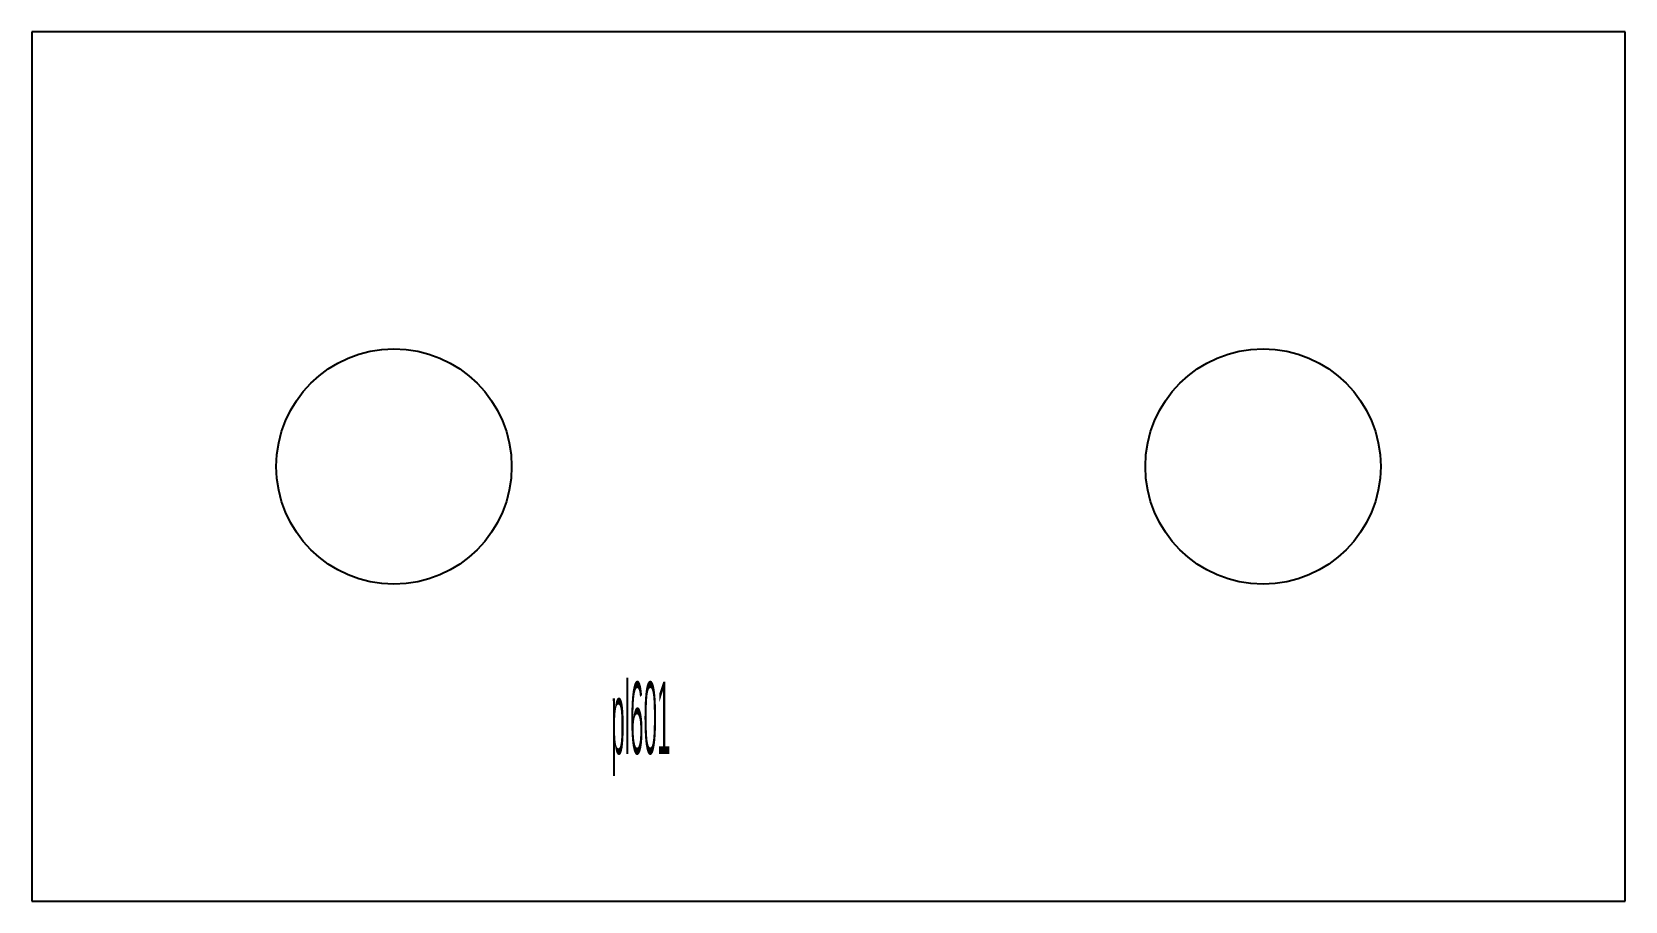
# Model space of a CAD drawing. Extents: x 0 to 5.5, y 0 to 3.
import ezdxf

# ---------------------------------------------------------------- set-up
doc = ezdxf.new("R2010")
doc.units = 0
doc.header["$MEASUREMENT"] = 0
for name, color, linetype in [('13', 3, 'CONTINUOUS'), ('BURN', 1, 'CONTINUOUS'), ('SCRIBE', 1, 'CONTINUOUS')]:
    doc.layers.add(name, color=color, linetype=linetype)

msp = doc.modelspace()

# ---------------------------------------------------------------- linework, layer by layer
at = {"layer": '13'}
for centre in [(1.25, 1.5), (4.25, 1.5)]:
    msp.add_circle(centre, 0.4062, dxfattribs=at)
at = {"layer": 'BURN'}
for p, q in [((5.5, 3), (0, 3)), ((0, 3), (0, 0)), ((5.5, 0), (5.5, 3)), ((0, 0), (5.5, 0))]:
    msp.add_line(p, q, dxfattribs=at)

# ---------------------------------------------------------------- texts
at = {"layer": 'SCRIBE', "width": 0.25}
msp.add_text('pl601', height=0.25, dxfattribs=at).set_placement((2, 0.5075))

doc.saveas('drawing.dxf')
